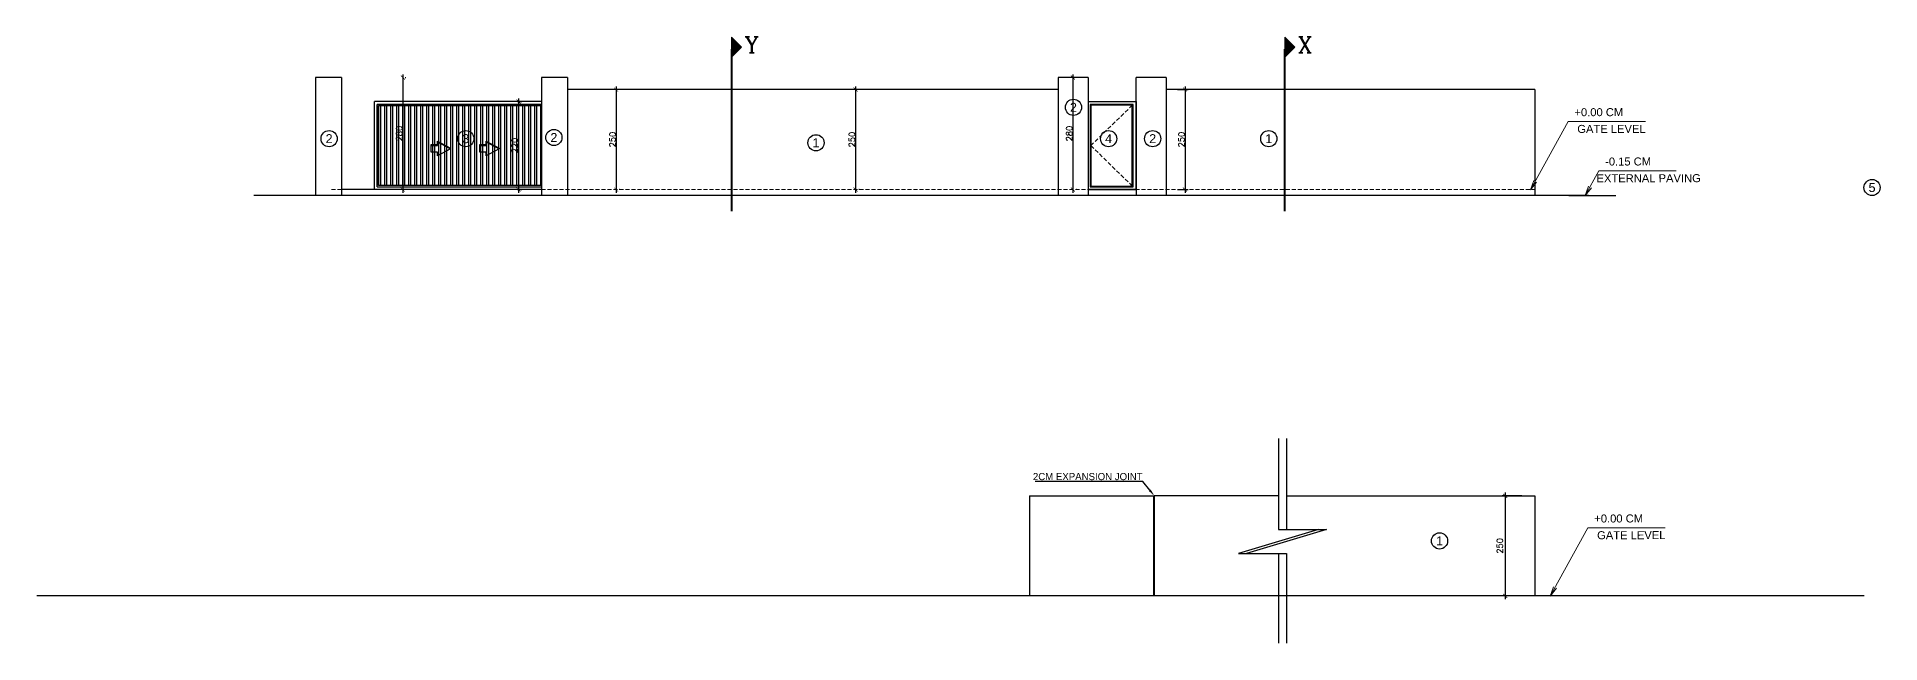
# Model space of a CAD drawing. Header units: centimetres. Extents: x -3744 to 3813, y -6963 to 3597.
# Drawn here: x -3744 to 863, y -3698 to -2183 of the extents above; entities that cross this region are included whole.
import ezdxf
from ezdxf import colors
from ezdxf.entities.mleader import LeaderData, LeaderLine
from ezdxf.enums import TextEntityAlignment as Align
from ezdxf.math import Vec2, Vec3

# ---------------------------------------------------------------- set-up
doc = ezdxf.new("R2010")
doc.units = ezdxf.units.CM
doc.header["$LTSCALE"] = 100
doc.header["$MEASUREMENT"] = 0
doc.linetypes.add('$0$HIDDEN', pattern=[0.375, 0.25, -0.125])
doc.linetypes.add('DASHDOT', pattern=[1, 0.5, -0.25, 0, -0.25])
for name, color, linetype in [('DIM IN', 1, 'Continuous'), ('DOOR', 1, 'Continuous'), ('ELEVATION', 1, 'Continuous'), ('HAT', 4, 'Continuous'), ('P-DIM-2', 11, 'Continuous'), ('SECTIONS LINE', 7, 'Continuous'), ('TEXT', 3, 'Continuous'), ('WALL SECT LINE', 6, 'DASHDOT'), ('WALL-01', 7, 'Continuous'), ('WALL-03', 2, 'Continuous')]:
    doc.layers.add(name, color=color, linetype=linetype)
doc.layers.add('P-TEXT 2', color=8, linetype='Continuous', lineweight=18)
doc.layers.add('WALL', color=3, linetype='Continuous', lineweight=25)
doc.styles.add('22', font='romans.shx')
doc.styles.add('ARIAL', font='arial.ttf')
doc.styles.add('ART-PS-1', font='arial.ttf', dxfattribs={"height": 20})
doc.styles.add('ROMANC', font='romanc__.ttf', dxfattribs={"height": 0.122})
doc.dimstyles.new('100', dxfattribs={"dimtxt": 15, "dimasz": 10, "dimexe": 8, "dimexo": 12, "dimgap": 6, "dimtad": 1, "dimdec": 0, "dimzin": 0, "dimdsep": 46, "dimtxsty": '22', "dimblk": 'ARCHTICK', "dimcen": 30, "dimdle": 8, "dimclrd": 1, "dimclre": 1, "dimclrt": 2, "dimadec": 0, "dimazin": 0, "dimtfac": 1, "dimtdec": 0, "dimtmove": 2, "dimatfit": 3, "dimldrblk": 'OBLIQUE', "dimfxl": 100, "dimtolj": 1, "dimtzin": 0, "dimarcsym": 0})
doc.dimstyles.new('NORMAL', dxfattribs={"dimtxt": 18, "dimasz": 5, "dimexe": 5, "dimexo": 5, "dimgap": 1, "dimtad": 0, "dimdec": 0, "dimdsep": 46, "dimtxsty": 'Standard', "dimblk1": 'OBLIQUE', "dimblk2": 'OBLIQUE', "dimsah": 1, "dimcen": 0.09, "dimclrd": 4, "dimclre": 4, "dimclrt": 6, "dimadec": 0, "dimazin": 0, "dimtfac": 1, "dimtdec": 0, "dimtofl": 0, "dimtmove": 1, "dimatfit": 2, "dimldrblk": 'OPEN30', "dimfxl": 1, "dimtolj": 1, "dimtzin": 0, "dimlwd": 5, "dimlwe": 5, "dimarcsym": 2})

# ---------------------------------------------------------------- blocks, each defined once
blk = doc.blocks.new('aa')
at = {"layer": 'WALL'}
h = blk.add_hatch(color=8, dxfattribs=at)
h.dxf.hatch_style = 1
h.paths.add_polyline_path([(24.1, -5.1), (24.1, -4.2), (7.8, -13), (7.8, -13.9)])
h.paths.add_polyline_path([(7.8, -8.5), (0, -8.5), (0, -9.4), (7.8, -9.4)])
at = {"layer": 'HAT'}
blk.add_line((24.1, -5.1), (24.1, -4.2), dxfattribs=at)
blk.add_lwpolyline([(24.1, -4.2), (7.8, 4.5), (7.8, 0), (0, 0), (0, -8.5), (7.8, -8.5), (7.8, -13)], close=True, dxfattribs=at)
blk.add_lwpolyline([(0, -0.9), (0, -9.4), (7.8, -9.4), (7.8, -13.9), (24.1, -5.1)], dxfattribs=at)
blk = doc.blocks.new('A$C13516a26')
at = {"layer": 'HAT'}
h = blk.add_hatch(dxfattribs=at)
h.set_pattern_fill('ANSI32', color=1, scale=40, angle=45)
h.set_pattern_definition([(90, (5, 0), (-15, 0), []), (90, (10, 5), (-15, 0), [])])
h.paths.add_polyline_path([(-3305.5, 25), (-3305.5, 225), (-3713.3, 225), (-3713.3, 25)])
blk.add_lwpolyline([(-3713.3, 225), (-3305.5, 225), (-3305.5, 25), (-3713.3, 25)], close=True)
at = {"layer": 'DOOR'}
for p, q in [((-1934.5, 228), (-1934.5, 22)), ((-1932.5, 226), (-1932.5, 24))]:
    blk.add_line(p, q, dxfattribs=at)
for points in [[(-1934.5, 22), (-1826.8, 22), (-1826.8, 228), (-1934.5, 228)], [(-1932.5, 24), (-1828.8, 24), (-1828.8, 226), (-1932.5, 226)]]:
    blk.add_lwpolyline(points, dxfattribs=at)
at = {"layer": 'WALL-01', "color": 1, "linetype": '$0$HIDDEN', "lineweight": 5, "ltscale": 0.4}
for p, q in [((-1828.8, 226), (-1932.5, 125)), ((-1932.5, 125), (-1828.8, 24))]:
    blk.add_line(p, q, dxfattribs=at)
at = {"layer": 'WALL-01'}
for points in [[(-689, 0), (-4024.5, 0)], [(-1819.5, 15), (-1939.5, 15)]]:
    blk.add_lwpolyline(points, dxfattribs=at)
at = {"layer": 'WALL-03', "color": 7}
for p, q in [((-3870.5, 295), (-3870.5, 0)), ((-3805.5, 295), (-3870.5, 295)), ((-3805.5, 295), (-3805.5, 0)), ((-3305.5, 295), (-3305.5, 0)), ((-3240.5, 295), (-3305.5, 295)), ((-3240.5, 295), (-3240.5, 0)), ((-2014.5, 295), (-2014.5, 0)), ((-1939.5, 295), (-2014.5, 295)), ((-1939.5, 295), (-1939.5, 15)), ((-1744.5, 295), (-1819.5, 295)), ((-1819.5, 15), (-1819.5, 295)), ((-1744.5, 295), (-1744.5, 0)), ((-822.5, 265), (-822.5, 0))]:
    blk.add_line(p, q, dxfattribs=at)
at = {"layer": 'WALL-03'}
for p, q in [((-3305.5, 235), (-3723.3, 235)), ((-3723.3, 15), (-3723.3, 235)), ((-2014.5, 265), (-3240.5, 265)), ((-1939.5, 235), (-1939.5, 0)), ((-1939.5, 235), (-1819.5, 235)), ((-1939.5, 235), (-1939.5, 15)), ((-1819.5, 235), (-1819.5, 0)), ((-822.5, 265), (-1744.5, 265)), ((-3305.5, 228), (-3716.3, 228)), ((-3716.3, 22), (-3716.3, 228)), ((-3305.5, 225), (-3713.3, 225)), ((-3713.3, 25), (-3713.3, 225)), ((-3305.5, 15), (-3805.5, 15)), ((-3716.3, 22), (-3305.5, 22)), ((-1939.5, 15), (-1819.5, 15))]:
    blk.add_line(p, q, dxfattribs=at)
at = {"ltscale": 100, "xscale": -2, "yscale": 2, "zscale": 2, "rotation": 180}
for p in [(-3581.4, 108.6), (-3459.3, 108.6)]:
    blk.add_blockref('aa', p, dxfattribs=at)
blk = doc.blocks.new('_ARCHTICK')
at = {"color": 0, "linetype": 'ByBlock', "const_width": 0.15}
blk.add_lwpolyline([(-0.5, -0.5), (0.5, 0.5)], dxfattribs=at)
blk = doc.blocks.new('*D79')
at = {"layer": 'Defpoints', "color": 0, "transparency": 16777216}
for p in [(-21.1, -3329.6), (-74.2, -3579.6), (-21.1, -3579.6)]:
    blk.add_point(p, dxfattribs=at)
at = {"layer": 'DIM IN', "color": 1, "lineweight": -2, "transparency": 16777216}
for p, q in [((-33.1, -3329.6), (-82.2, -3329.6)), ((-74.2, -3321.6), (-74.2, -3587.6)), ((-33.1, -3579.6), (-82.2, -3579.6))]:
    blk.add_line(p, q, dxfattribs=at)
at = {"layer": 'DIM IN', "color": 1, "lineweight": -2, "transparency": 16777216, "xscale": 10, "yscale": 10, "zscale": 10}
for p, rotation in [((-74.2, -3329.6), 90), ((-74.2, -3579.6), 270)]:
    blk.add_blockref('_ARCHTICK', p, dxfattribs=dict(at, rotation=rotation))
at = {"layer": 'DIM IN', "color": 2, "transparency": 16777216, "insert": (-87.7, -3454.6), "char_height": 15, "attachment_point": 5, "rotation": 90, "style": '22'}
blk.add_mtext('\\A1;250', dxfattribs=at)
blk = doc.blocks.new('_OBLIQUE')
at = {"color": 0, "linetype": 'ByBlock'}
blk.add_line((-0.5, -0.5), (0.5, 0.5), dxfattribs=at)
blk = doc.blocks.new('*D99')
at = {"layer": 'Defpoints', "color": 0, "transparency": 16777216}
for p in [(-2554.6, -2344.6), (-2554.6, -2564.6), (-2540.5, -2564.6)]:
    blk.add_point(p, dxfattribs=at)
at = {"layer": 'WALL-03', "color": 1, "lineweight": -2, "transparency": 16777216}
for p, q in [((-2542.6, -2344.6), (-2532.5, -2344.6)), ((-2540.5, -2336.6), (-2540.5, -2572.6)), ((-2542.6, -2564.6), (-2532.5, -2564.6))]:
    blk.add_line(p, q, dxfattribs=at)
at = {"layer": 'WALL-03', "color": 1, "lineweight": -2, "transparency": 16777216, "xscale": 10, "yscale": 10, "zscale": 10}
for p, rotation in [((-2540.5, -2344.6), 90), ((-2540.5, -2564.6), 270)]:
    blk.add_blockref('_ARCHTICK', p, dxfattribs=dict(at, rotation=rotation))
at = {"layer": 'WALL-03', "color": 2, "transparency": 16777216, "insert": (-2549.5, -2454.6), "char_height": 15, "attachment_point": 5, "rotation": 90, "style": '22'}
blk.add_mtext('\\A1;220', dxfattribs=at)
blk = doc.blocks.new('*D155')
at = {"layer": 'Defpoints', "color": 0, "transparency": 16777216}
for p in [(-2835.7, -2284.6), (-2830.5, -2564.6), (-2829.7, -2564.6)]:
    blk.add_point(p, dxfattribs=at)
at = {"layer": 'WALL-03', "color": 1, "lineweight": -2, "transparency": 16777216}
for p, q in [((-2829.7, -2276.6), (-2829.7, -2572.6)), ((-2823.7, -2284.6), (-2821.7, -2284.6)), ((-2818.5, -2564.6), (-2821.7, -2564.6))]:
    blk.add_line(p, q, dxfattribs=at)
at = {"layer": 'WALL-03', "color": 1, "lineweight": -2, "transparency": 16777216, "xscale": 10, "yscale": 10, "zscale": 10}
for p, rotation in [((-2829.7, -2284.6), 90), ((-2829.7, -2564.6), 270)]:
    blk.add_blockref('_ARCHTICK', p, dxfattribs=dict(at, rotation=rotation))
at = {"layer": 'WALL-03', "color": 2, "transparency": 16777216, "insert": (-2838.7, -2424.6), "char_height": 15, "attachment_point": 5, "rotation": 90, "style": '22'}
blk.add_mtext('\\A1;280', dxfattribs=at)
blk = doc.blocks.new('*D156')
at = {"layer": 'Defpoints', "color": 0, "transparency": 16777216}
for p in [(-905.5, -2314.6), (-905.5, -2564.6), (-874.6, -2564.6)]:
    blk.add_point(p, dxfattribs=at)
at = {"layer": 'WALL-03', "color": 1, "lineweight": -2, "transparency": 16777216}
for p, q in [((-893.5, -2314.6), (-866.6, -2314.6)), ((-874.6, -2306.6), (-874.6, -2572.6)), ((-893.5, -2564.6), (-866.6, -2564.6))]:
    blk.add_line(p, q, dxfattribs=at)
at = {"layer": 'WALL-03', "color": 1, "lineweight": -2, "transparency": 16777216, "xscale": 10, "yscale": 10, "zscale": 10}
for p, rotation in [((-874.6, -2314.6), 90), ((-874.6, -2564.6), 270)]:
    blk.add_blockref('_ARCHTICK', p, dxfattribs=dict(at, rotation=rotation))
at = {"layer": 'WALL-03', "color": 2, "transparency": 16777216, "insert": (-883.6, -2439.6), "char_height": 15, "attachment_point": 5, "rotation": 90, "style": '22'}
blk.add_mtext('\\A1;250', dxfattribs=at)
blk = doc.blocks.new('*D162')
at = {"layer": 'Defpoints', "color": 0, "transparency": 16777216}
for p in [(-1158.1, -2284.6), (-1158.1, -2564.6), (-1154.8, -2564.6)]:
    blk.add_point(p, dxfattribs=at)
at = {"layer": 'WALL-03', "color": 1, "lineweight": -2, "transparency": 16777216}
for p, q in [((-1154.8, -2276.6), (-1154.8, -2572.6)), ((-1146.1, -2284.6), (-1146.8, -2284.6)), ((-1146.1, -2564.6), (-1146.8, -2564.6))]:
    blk.add_line(p, q, dxfattribs=at)
at = {"layer": 'WALL-03', "color": 1, "lineweight": -2, "transparency": 16777216, "xscale": 10, "yscale": 10, "zscale": 10}
for p, rotation in [((-1154.8, -2284.6), 90), ((-1154.8, -2564.6), 270)]:
    blk.add_blockref('_ARCHTICK', p, dxfattribs=dict(at, rotation=rotation))
at = {"layer": 'WALL-03', "color": 2, "transparency": 16777216, "insert": (-1163.8, -2424.6), "char_height": 15, "attachment_point": 5, "rotation": 90, "style": '22'}
blk.add_mtext('\\A1;280', dxfattribs=at)
blk = doc.blocks.new('*D163')
at = {"layer": 'Defpoints', "color": 0, "transparency": 16777216}
for p in [(-1701.4, -2314.6), (-1701.4, -2564.6), (-1698.1, -2564.6)]:
    blk.add_point(p, dxfattribs=at)
at = {"layer": 'WALL-03', "color": 1, "lineweight": -2, "transparency": 16777216}
for p, q in [((-1698.1, -2306.6), (-1698.1, -2572.6)), ((-1689.4, -2314.6), (-1690.1, -2314.6)), ((-1689.4, -2564.6), (-1690.1, -2564.6))]:
    blk.add_line(p, q, dxfattribs=at)
at = {"layer": 'WALL-03', "color": 1, "lineweight": -2, "transparency": 16777216, "xscale": 10, "yscale": 10, "zscale": 10}
for p, rotation in [((-1698.1, -2314.6), 90), ((-1698.1, -2564.6), 270)]:
    blk.add_blockref('_ARCHTICK', p, dxfattribs=dict(at, rotation=rotation))
at = {"layer": 'WALL-03', "color": 2, "transparency": 16777216, "insert": (-1707.1, -2439.6), "char_height": 15, "attachment_point": 5, "rotation": 90, "style": '22'}
blk.add_mtext('\\A1;250', dxfattribs=at)
blk = doc.blocks.new('*D164')
at = {"layer": 'Defpoints', "color": 0, "transparency": 16777216}
for p in [(-2299.8, -2314.6), (-2299.8, -2564.6), (-2296.5, -2564.6)]:
    blk.add_point(p, dxfattribs=at)
at = {"layer": 'WALL-03', "color": 1, "lineweight": -2, "transparency": 16777216}
for p, q in [((-2296.5, -2306.6), (-2296.5, -2572.6)), ((-2287.8, -2314.6), (-2288.5, -2314.6)), ((-2287.8, -2564.6), (-2288.5, -2564.6))]:
    blk.add_line(p, q, dxfattribs=at)
at = {"layer": 'WALL-03', "color": 1, "lineweight": -2, "transparency": 16777216, "xscale": 10, "yscale": 10, "zscale": 10}
for p, rotation in [((-2296.5, -2314.6), 90), ((-2296.5, -2564.6), 270)]:
    blk.add_blockref('_ARCHTICK', p, dxfattribs=dict(at, rotation=rotation))
at = {"layer": 'WALL-03', "color": 2, "transparency": 16777216, "insert": (-2305.5, -2439.6), "char_height": 15, "attachment_point": 5, "rotation": 90, "style": '22'}
blk.add_mtext('\\A1;250', dxfattribs=at)

msp = doc.modelspace()

# ---------------------------------------------------------------- hatches: boundary and pattern name
at = {"layer": 'SECTIONS LINE'}
for points in [[(-2007.9, -2184), (-2007.9, -2234), (-1982.9, -2209)], [(-625.2, -2184), (-625.2, -2234), (-600.2, -2209)]]:
    msp.add_hatch(color=252, dxfattribs=at).paths.add_polyline_path(points)

# ---------------------------------------------------------------- linework, layer by layer
for p, q in [((-640.6, -3186.2), (-640.6, -3413.4)), ((-620.6, -3186.2), (-620.6, -3413.4))]:
    msp.add_line(p, q)
for points in [[(-640.6, -3186.2), (-640.6, -3413.4), (-540.6, -3413.4), (-540.6, -3413.4), (-740.6, -3473.4), (-740.6, -3473.4), (-640.6, -3473.4), (-640.6, -3697.5)], [(-620.6, -3186.2), (-620.6, -3413.4), (-520.6, -3413.4), (-520.6, -3413.4), (-720.6, -3473.4), (-720.6, -3473.4), (-620.6, -3473.4), (-620.6, -3697.5)]]:
    msp.add_lwpolyline(points)
at = {"layer": 'ELEVATION'}
for centre in [(-1153.4, -2359), (-3013.9, -2437.3), (-2672.1, -2437.3), (-2452, -2434.4), (-1797, -2447.5), (-1065.6, -2437.3), (-955.5, -2437.3), (-665.3, -2437.3), (842.6, -2559.4), (-238.4, -3442.2)]:
    msp.add_circle(centre, 20.2, dxfattribs=at)
at = {"layer": 'SECTIONS LINE', "elevation": 0}
msp.add_lwpolyline([(-2007.9, -2184), (-2007.9, -2234), (-1982.9, -2209)], close=True, dxfattribs=at)
at = {"layer": 'SECTIONS LINE'}
msp.add_lwpolyline([(-625.2, -2184), (-625.2, -2234), (-600.2, -2209)], close=True, dxfattribs=at)
at = {"layer": 'WALL SECT LINE', "ltscale": 0.7, "const_width": 5}
msp.add_lwpolyline([(-2007.9, -2213), (-2007.9, -2618.6)], dxfattribs=at)
at = {"layer": 'WALL SECT LINE', "ltscale": 0.7, "const_width": 5, "elevation": 0}
msp.add_lwpolyline([(-625.2, -2213), (-625.2, -2618.6)], dxfattribs=at)
at = {"layer": 'WALL-01', "color": 1, "linetype": '$0$HIDDEN', "lineweight": 5, "ltscale": 0.4}
msp.add_line((-3008, -2564.6), (0.1, -2564.6), dxfattribs=at)
at = {"layer": 'WALL-01'}
for p, q in [((-1263.3, -3329.6), (-953.3, -3329.6)), ((-1263.3, -3329.6), (-1263.3, -3579.6)), ((-953.3, -3329.6), (-953.3, -3579.6)), ((-951.3, -3329.6), (-951.3, -3579.6)), ((-641.3, -3329.6), (-951.3, -3329.6)), ((-620, -3329.6), (0, -3329.6)), ((0, -3329.6), (0, -3579.6))]:
    msp.add_line(p, q, dxfattribs=at)
msp.add_lwpolyline([(822.5, -3579.6), (-3744.3, -3579.6)], dxfattribs=at)
at = {"layer": 'WALL-03'}
msp.add_line((84.3, -2579.6), (202.6, -2579.6), dxfattribs=at)

# ---------------------------------------------------------------- block references
at = {"layer": 'DIM IN'}
msp.add_blockref('A$C13516a26', (822.5, -2579.6), dxfattribs=at)

# ---------------------------------------------------------------- texts
at = {"layer": 'ELEVATION', "style": 'ART-PS-1'}
for s, p in [('2', (-1153.4, -2359)), ('2', (-3013.9, -2437.3)), ('3', (-2672.1, -2437.3)), ('2', (-2452, -2434.4)), ('1', (-1797, -2447.5)), ('4', (-1065.6, -2437.3)), ('2', (-955.5, -2437.3)), ('1', (-665.3, -2437.3)), ('5', (842.6, -2559.4)), ('1', (-238.4, -3442.2))]:
    msp.add_text(s, height=22.4, dxfattribs=at).set_placement(p, align=Align.MIDDLE_CENTER)
at = {"layer": 'P-TEXT 2', "color": 8, "linetype": 'ByBlock', "style": 'ARIAL'}
for s, p in [('+0.00 CM', (98.7, -2381.2)), ('GATE LEVEL', (105.9, -2423)), ('-0.15 CM', (175.4, -2504.4)), ('EXTERNAL PAVING', (153.8, -2546.3)), ('+0.00 CM', (148.3, -3396.2)), ('GATE LEVEL', (155.4, -3438))]:
    msp.add_text(s, height=20, rotation=0.0768, dxfattribs=at).set_placement(p)
at = {"layer": 'TEXT', "color": 2, "style": 'ROMANC'}
for s, p in [('Y', (-1957.5, -2223, 0)), ('X', (-574.8, -2223, 0))]:
    msp.add_text(s, height=40, dxfattribs=at).set_placement(p, align=Align.CENTER)

# ---------------------------------------------------------------- dimensions: what is measured, and where the dimension line sits
at = {"layer": 'DIM IN'}
dim = msp.add_linear_dim(base=(-74.2, -3579.6), p1=(-21.1, -3329.6), p2=(-21.1, -3579.6), angle=90, dimstyle='100', override={"dimfxl": 0.075}, dxfattribs=at)
dim.commit()
dim.dimension.update_dxf_attribs({"geometry": '*D79', "text_midpoint": (-87.7, -3454.6)})
at = {"layer": 'WALL-03'}
for base, p1, p2, picture, middle in [((-2829.7, -2564.6), (-2835.7, -2284.6), (-2830.5, -2564.6), '*D155', (-2838.7, -2424.6)), ((-1154.8, -2564.6), (-1158.1, -2284.6), (-1158.1, -2564.6), '*D162', (-1163.8, -2424.6)), ((-2540.5, -2564.6), (-2554.6, -2344.6), (-2554.6, -2564.6), '*D99', (-2549.5, -2454.6)), ((-2296.5, -2564.6), (-2299.8, -2314.6), (-2299.8, -2564.6), '*D164', (-2305.5, -2439.6)), ((-1698.1, -2564.6), (-1701.4, -2314.6), (-1701.4, -2564.6), '*D163', (-1707.1, -2439.6)), ((-874.6, -2564.6), (-905.5, -2314.6), (-905.5, -2564.6), '*D156', (-883.6, -2439.6))]:
    dim = msp.add_linear_dim(base=base, p1=p1, p2=p2, angle=90, dimstyle='100', override={"dimgap": 1.5, "dimfxl": 0.075}, dxfattribs=at)
    dim.commit()
    dim.dimension.update_dxf_attribs({"geometry": picture, "text_midpoint": middle})

# ---------------------------------------------------------------- leaders
at = {"layer": 'P-DIM-2', "color": 8}
for points in [[(-11.4, -2565.5), (82.9, -2394.3), (276.3, -2394.3)], [(125.3, -2579.6), (159.6, -2517.6), (353, -2517.6)], [(38.2, -3580.5), (132.5, -3409.3), (325.9, -3409.3)]]:
    msp.add_leader(points, dimstyle='NORMAL', override={"dimasz": 25, "dimgap": 1, "dimtad": 0, "dimclrd": 8, "dimldrblk": 'OPEN', "dimfxl": 4, "dimfxlon": 1}, dxfattribs=at)
at = {"layer": 'TEXT'}
ml = msp.add_multileader_mtext('Standard', dxfattribs=at)
ml.set_content('2CM EXPANSION JOINT', color=256)
ml.set_leader_properties()
ml.build(insert=Vec2(0, 0))
ml.multileader.update_dxf_attribs({"text_right_attachment_type": 6, "dogleg_length": 0.36, "arrow_head_size": 18})
ctx = ml.context
ctx.base_point, ctx.char_height, ctx.arrow_head_size, ctx.landing_gap_size, ctx.plane_origin = Vec3(-1304.7, -3281.4), 18, 18, 0.09, Vec3(-951.3, -3279.6)
ctx.right_attachment, ctx.text_align_type = 6, 2
notes = []
notes.append((ctx, [(0, (1, 1, 0), (-980.2, -3294), (-1, 0), 0.36, [(0, [(-951.3, -3329.6)], 0, [])])]))
ctx.mtext.insert, ctx.mtext.alignment, ctx.mtext.flow_direction = Vec3(-980.6, -3272.4), 3, 5
for ctx, leaders in notes:
    for number, flags, end, landing, length, lines in leaders:
        leader = LeaderData()
        leader.index, (leader.has_last_leader_line, leader.has_dogleg_vector, leader.attachment_direction) = number, flags
        leader.last_leader_point, leader.dogleg_vector, leader.dogleg_length = Vec3(end), Vec3(landing), length
        for number, points, colour, breaks in lines:
            line = LeaderLine()
            line.index, line.vertices, line.color, line.breaks = number, Vec3.list(points), colors.encode_raw_color(colour), breaks
            leader.lines.append(line)
        ctx.leaders.append(leader)

doc.saveas('drawing.dxf')
